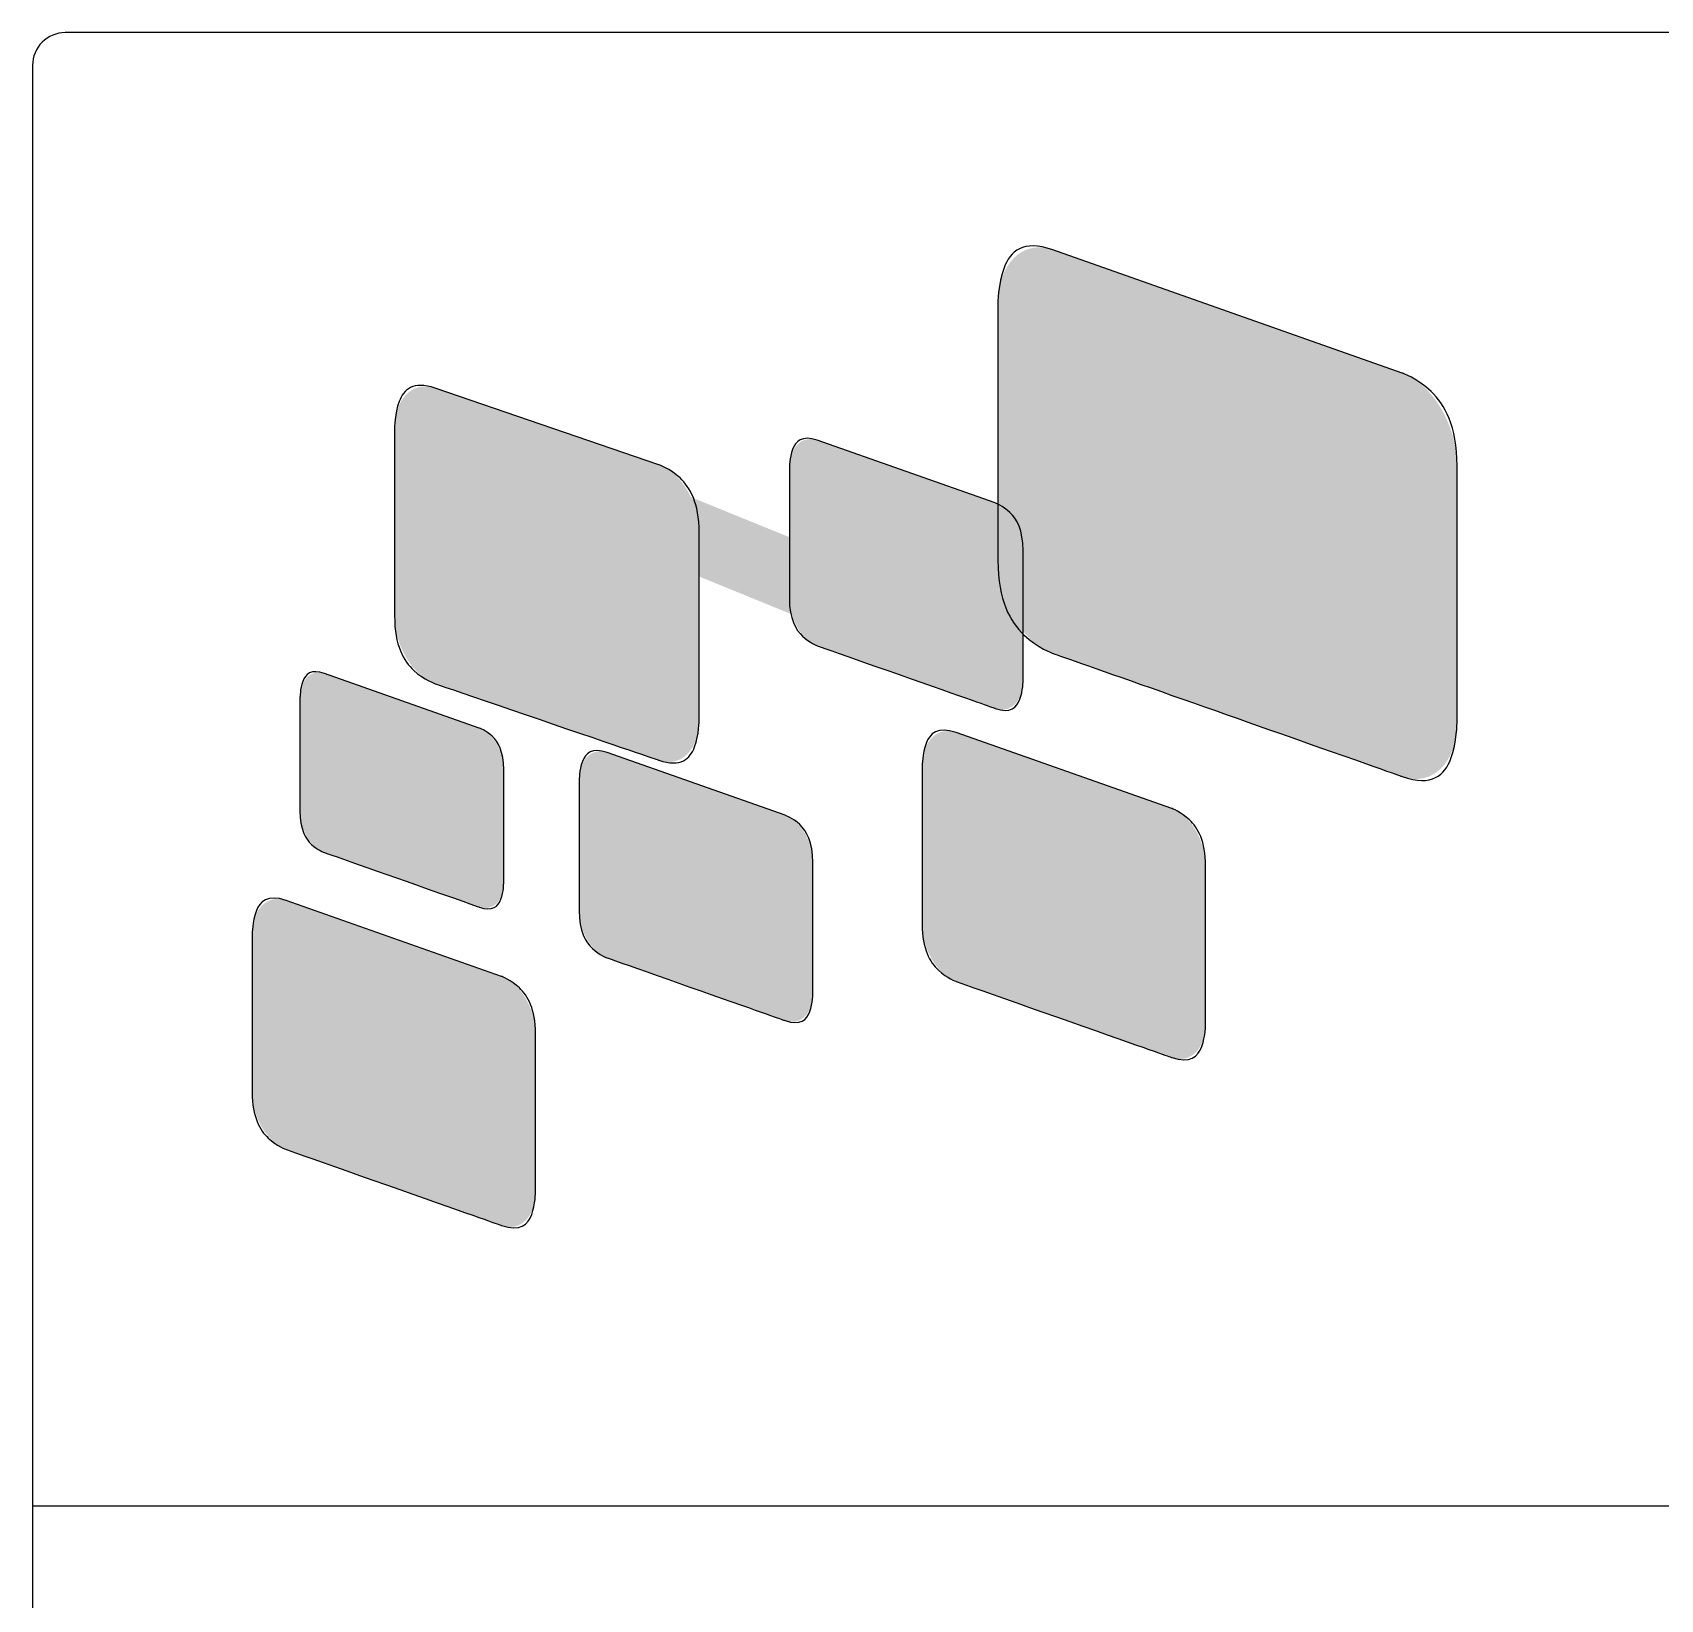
# Model space of a CAD drawing. Header units: millimetres. Extents: x 538 to 2776, y 409 to 1056.
# Drawn here: x 919.17 to 929.25, y 421.03 to 430.74 of the extents above; entities that cross this region are included whole.
import ezdxf

# ---------------------------------------------------------------- set-up
doc = ezdxf.new("R2010")
doc.units = ezdxf.units.MM
doc.layers.add('DWG', color=7, linetype='Continuous')
doc.layers.add('═╝▓Ò 1', color=7, linetype='Continuous')

msp = doc.modelspace()

# ---------------------------------------------------------------- hatches: boundary and pattern name
at = {"linetype": 'Continuous', "lineweight": 0}
h = msp.add_hatch(color=174, dxfattribs=at)
edge = h.paths.add_edge_path()
edge.add_spline(control_points=[(925.488, 426.896), (925.488, 426.896), (927.653, 426.133), (927.653, 426.133), (927.653, 426.133), (927.84, 426.067), (927.993, 426.219), (927.993, 426.47)], knot_values=[0.375, 0.375, 0.375, 0.375, 0.5, 0.5, 0.5, 0.5, 0.625, 0.625, 0.625, 0.625], degree=3, periodic=0)
edge.add_spline(control_points=[(927.993, 426.47), (927.993, 426.47), (927.993, 428.057), (927.993, 428.057), (927.993, 428.057), (927.993, 428.308), (927.84, 428.567), (927.653, 428.633)], knot_values=[0.125, 0.125, 0.125, 0.125, 0.25, 0.25, 0.25, 0.25, 0.375, 0.375, 0.375, 0.375], degree=3, periodic=0)
edge.add_spline(control_points=[(927.653, 428.633), (927.653, 428.633), (925.488, 429.396), (925.488, 429.396)], knot_values=[0, 0, 0, 0, 0.125, 0.125, 0.125, 0.125], degree=3, periodic=0)
edge.add_spline(control_points=[(925.488, 429.396), (925.301, 429.462), (925.148, 429.31), (925.148, 429.059)], knot_values=[0.875, 0.875, 0.875, 0.875, 1, 1, 1, 1], degree=3, periodic=0)
edge.add_spline(control_points=[(925.148, 429.059), (925.148, 429.059), (925.148, 428.288), (925.148, 427.821)], knot_values=[0.787869, 0.787869, 0.787869, 0.787869, 0.875, 0.875, 0.875, 0.875], degree=3, periodic=0)
edge.add_spline(control_points=[(925.148, 427.821), (925.235, 427.778), (925.304, 427.655), (925.304, 427.534), (925.304, 427.534), (925.304, 427.534), (925.304, 427.262), (925.304, 427.033)], knot_values=[0.132494, 0.132494, 0.132494, 0.132494, 0.25, 0.25, 0.25, 0.25, 0.322607, 0.322607, 0.322607, 0.322607], degree=3, periodic=0)
edge.add_spline(control_points=[(925.304, 427.033), (925.357, 426.969), (925.421, 426.919), (925.488, 426.896)], knot_values=[0.625, 0.625, 0.625, 0.625, 0.67018, 0.67018, 0.67018, 0.67018], degree=3, periodic=0)
h = msp.add_hatch(color=4, dxfattribs=at)
edge = h.paths.add_edge_path()
edge.add_spline(control_points=[(923.297, 427.372), (923.142, 427.435), (923.019, 427.485), (923.019, 427.485), (923.019, 427.485), (923.019, 427.485), (923.019, 427.957), (923.019, 427.957), (923.019, 427.957), (923.116, 427.917), (923.246, 427.864)], knot_values=[0.658482, 0.658482, 0.658482, 0.658482, 0.75, 0.75, 0.75, 0.75, 1, 1, 1, 1.081286, 1.081286, 1.081286, 1.081286], degree=3, periodic=0)
edge.add_spline(control_points=[(923.246, 427.864), (923.201, 427.96), (923.128, 428.037), (923.047, 428.065)], knot_values=[0.125, 0.125, 0.125, 0.125, 0.19869, 0.19869, 0.19869, 0.19869], degree=3, periodic=0)
edge.add_spline(control_points=[(923.047, 428.065), (923.047, 428.065), (921.661, 428.539), (921.661, 428.539)], knot_values=[0.000001, 0.000001, 0.000001, 0.000001, 0.125, 0.125, 0.125, 0.125], degree=3, periodic=0)
edge.add_spline(control_points=[(921.661, 428.539), (921.523, 428.586), (921.41, 428.474), (921.41, 428.29)], knot_values=[0.875, 0.875, 0.875, 0.875, 1, 1, 1, 1], degree=3, periodic=0)
edge.add_spline(control_points=[(921.41, 428.29), (921.41, 428.29), (921.41, 427.128), (921.41, 427.128)], knot_values=[0.750001, 0.750001, 0.750001, 0.750001, 0.875, 0.875, 0.875, 0.875], degree=3, periodic=0)
edge.add_spline(control_points=[(921.41, 427.128), (921.41, 426.944), (921.523, 426.755), (921.661, 426.708)], knot_values=[0.625, 0.625, 0.625, 0.625, 0.75, 0.75, 0.75, 0.75], degree=3, periodic=0)
edge.add_spline(control_points=[(921.661, 426.708), (921.661, 426.708), (922.272, 426.499), (922.683, 426.359)], knot_values=[0.542014, 0.542014, 0.542014, 0.542014, 0.625, 0.625, 0.625, 0.625], degree=3, periodic=0)
edge.add_spline(control_points=[(922.683, 426.359), (922.683, 426.421), (922.683, 426.467), (922.683, 426.467), (922.683, 426.467), (923.082, 426.467), (923.082, 426.467), (923.082, 426.467), (923.082, 426.467), (923.082, 426.345), (923.082, 426.225)], knot_values=[0.922355, 0.922355, 0.922355, 0.922355, 1, 1, 1, 1.25, 1.25, 1.25, 1.25, 1.377057, 1.377057, 1.377057, 1.377057], degree=3, periodic=0)
edge.add_spline(control_points=[(923.082, 426.225), (923.203, 426.207), (923.297, 426.315), (923.297, 426.483)], knot_values=[0.375, 0.375, 0.375, 0.375, 0.489301, 0.489301, 0.489301, 0.489301], degree=3, periodic=0)
edge.add_spline(control_points=[(923.297, 426.483), (923.297, 426.483), (923.297, 427.028), (923.297, 427.372)], knot_values=[0.28937, 0.28937, 0.28937, 0.28937, 0.375, 0.375, 0.375, 0.375], degree=3, periodic=0)
h = msp.add_hatch(color=4, dxfattribs=at)
edge = h.paths.add_edge_path()
edge.add_spline(control_points=[(923.047, 426.234), (923.185, 426.187), (923.297, 426.299), (923.297, 426.483)], knot_values=[0.375, 0.375, 0.375, 0.375, 0.5, 0.5, 0.5, 0.5], degree=3, periodic=0)
edge.add_spline(control_points=[(923.297, 426.483), (923.297, 426.483), (923.297, 427.028), (923.297, 427.372)], knot_values=[0.28937, 0.28937, 0.28937, 0.28937, 0.375, 0.375, 0.375, 0.375], degree=3, periodic=0)
edge.add_spline(control_points=[(923.297, 427.372), (923.142, 427.435), (923.019, 427.485), (923.019, 427.485), (923.019, 427.485), (923.019, 427.485), (923.019, 427.957), (923.019, 427.957), (923.019, 427.957), (923.116, 427.917), (923.246, 427.864)], knot_values=[0.658482, 0.658482, 0.658482, 0.658482, 0.75, 0.75, 0.75, 0.75, 1, 1, 1, 1.081286, 1.081286, 1.081286, 1.081286], degree=3, periodic=0)
edge.add_spline(control_points=[(923.246, 427.864), (923.201, 427.96), (923.128, 428.037), (923.047, 428.065)], knot_values=[0.125, 0.125, 0.125, 0.125, 0.19869, 0.19869, 0.19869, 0.19869], degree=3, periodic=0)
edge.add_spline(control_points=[(923.047, 428.065), (923.047, 428.065), (921.661, 428.539), (921.661, 428.539)], knot_values=[0.000001, 0.000001, 0.000001, 0.000001, 0.125, 0.125, 0.125, 0.125], degree=3, periodic=0)
edge.add_spline(control_points=[(921.661, 428.539), (921.523, 428.586), (921.41, 428.474), (921.41, 428.29)], knot_values=[0.875, 0.875, 0.875, 0.875, 1, 1, 1, 1], degree=3, periodic=0)
edge.add_spline(control_points=[(921.41, 428.29), (921.41, 428.29), (921.41, 427.128), (921.41, 427.128)], knot_values=[0.750001, 0.750001, 0.750001, 0.750001, 0.875, 0.875, 0.875, 0.875], degree=3, periodic=0)
edge.add_spline(control_points=[(921.41, 427.128), (921.41, 426.944), (921.523, 426.755), (921.661, 426.708)], knot_values=[0.625, 0.625, 0.625, 0.625, 0.75, 0.75, 0.75, 0.75], degree=3, periodic=0)
edge.add_spline(control_points=[(921.661, 426.708), (921.661, 426.708), (923.047, 426.234), (923.047, 426.234)], knot_values=[0.500001, 0.500001, 0.500001, 0.500001, 0.625, 0.625, 0.625, 0.625], degree=3, periodic=0)
h = msp.add_hatch(color=174, dxfattribs=at)
edge = h.paths.add_edge_path()
edge.add_spline(control_points=[(925.304, 427.033), (925.21, 427.148), (925.148, 427.312), (925.148, 427.472), (925.148, 427.472), (925.148, 427.472), (925.148, 427.618), (925.148, 427.821)], knot_values=[0.67018, 0.67018, 0.67018, 0.67018, 0.75, 0.75, 0.75, 0.75, 0.787869, 0.787869, 0.787869, 0.787869], degree=3, periodic=0)
edge.add_spline(control_points=[(925.148, 427.821), (925.142, 427.823), (925.137, 427.826), (925.131, 427.828)], knot_values=[0.125, 0.125, 0.125, 0.125, 0.132494, 0.132494, 0.132494, 0.132494], degree=3, periodic=0)
edge.add_spline(control_points=[(925.131, 427.828), (925.131, 427.828), (924.029, 428.216), (924.029, 428.216)], knot_values=[0.000001, 0.000001, 0.000001, 0.000001, 0.125, 0.125, 0.125, 0.125], degree=3, periodic=0)
edge.add_spline(control_points=[(924.029, 428.216), (923.934, 428.249), (923.856, 428.172), (923.856, 428.045)], knot_values=[0.875, 0.875, 0.875, 0.875, 1, 1, 1, 1], degree=3, periodic=0)
edge.add_spline(control_points=[(923.856, 428.045), (923.856, 428.045), (923.856, 427.825), (923.856, 427.616)], knot_values=[0.809916, 0.809916, 0.809916, 0.809916, 0.875, 0.875, 0.875, 0.875], degree=3, periodic=0)
edge.add_spline(control_points=[(923.856, 427.616), (923.905, 427.596), (923.935, 427.583), (923.935, 427.583), (923.935, 427.583), (923.935, 427.583), (923.935, 427.112), (923.935, 427.112), (923.935, 427.112), (923.935, 427.112), (923.911, 427.122), (923.871, 427.138)], knot_values=[0.204853, 0.204853, 0.204853, 0.204853, 0.25, 0.25, 0.25, 0.25, 0.5, 0.5, 0.5, 0.5, 0.54046, 0.54046, 0.54046, 0.54046], degree=3, periodic=0)
edge.add_spline(control_points=[(923.871, 427.138), (923.898, 427.047), (923.959, 426.968), (924.029, 426.943)], knot_values=[0.625, 0.625, 0.625, 0.625, 0.717632, 0.717632, 0.717632, 0.717632], degree=3, periodic=0)
edge.add_spline(control_points=[(924.029, 426.943), (924.029, 426.943), (925.131, 426.555), (925.131, 426.555)], knot_values=[0.500001, 0.500001, 0.500001, 0.500001, 0.625, 0.625, 0.625, 0.625], degree=3, periodic=0)
edge.add_spline(control_points=[(925.131, 426.555), (925.226, 426.522), (925.304, 426.599), (925.304, 426.727)], knot_values=[0.375, 0.375, 0.375, 0.375, 0.5, 0.5, 0.5, 0.5], degree=3, periodic=0)
edge.add_spline(control_points=[(925.304, 426.727), (925.304, 426.727), (925.304, 426.868), (925.304, 427.033)], knot_values=[0.322607, 0.322607, 0.322607, 0.322607, 0.375, 0.375, 0.375, 0.375], degree=3, periodic=0)
h = msp.add_hatch(color=4, dxfattribs=at)
edge = h.paths.add_edge_path()
edge.add_spline(control_points=[(923.297, 427.645), (923.297, 427.72), (923.278, 427.797), (923.246, 427.864)], knot_values=[0.19869, 0.19869, 0.19869, 0.19869, 0.25, 0.25, 0.25, 0.25], degree=3, periodic=0)
edge.add_spline(control_points=[(923.246, 427.864), (923.116, 427.917), (923.019, 427.957), (923.019, 427.957), (923.019, 427.957), (923.019, 427.485), (923.019, 427.485), (923.019, 427.485), (923.019, 427.485), (923.142, 427.435), (923.297, 427.372)], knot_values=[0.658482, 0.658482, 0.658482, 0.658482, 0.739768, 0.739768, 0.739768, 0.989768, 0.989768, 0.989768, 0.989768, 1.081286, 1.081286, 1.081286, 1.081286], degree=3, periodic=0)
edge.add_spline(control_points=[(923.297, 427.372), (923.297, 427.53), (923.297, 427.645), (923.297, 427.645)], knot_values=[0.250001, 0.250001, 0.250001, 0.250001, 0.28937, 0.28937, 0.28937, 0.28937], degree=3, periodic=0)
h = msp.add_hatch(color=4, dxfattribs=at)
edge = h.paths.add_edge_path()
edge.add_spline(control_points=[(923.856, 427.616), (923.722, 427.67), (923.445, 427.783), (923.246, 427.864)], knot_values=[0.081286, 0.081286, 0.081286, 0.081286, 0.204853, 0.204853, 0.204853, 0.204853], degree=3, periodic=0)
edge.add_spline(control_points=[(923.246, 427.864), (923.278, 427.797), (923.297, 427.72), (923.297, 427.645)], knot_values=[0.19869, 0.19869, 0.19869, 0.19869, 0.25, 0.25, 0.25, 0.25], degree=3, periodic=0)
edge.add_spline(control_points=[(923.297, 427.645), (923.297, 427.645), (923.297, 427.53), (923.297, 427.372)], knot_values=[0.250001, 0.250001, 0.250001, 0.250001, 0.28937, 0.28937, 0.28937, 0.28937], degree=3, periodic=0)
edge.add_spline(control_points=[(923.297, 427.372), (923.498, 427.29), (923.753, 427.186), (923.871, 427.138)], knot_values=[0.54046, 0.54046, 0.54046, 0.54046, 0.658482, 0.658482, 0.658482, 0.658482], degree=3, periodic=0)
edge.add_spline(control_points=[(923.871, 427.138), (923.861, 427.17), (923.856, 427.203), (923.856, 427.237)], knot_values=[0.717632, 0.717632, 0.717632, 0.717632, 0.75, 0.75, 0.75, 0.75], degree=3, periodic=0)
edge.add_spline(control_points=[(923.856, 427.237), (923.856, 427.237), (923.856, 427.422), (923.856, 427.616)], knot_values=[0.750001, 0.750001, 0.750001, 0.750001, 0.809916, 0.809916, 0.809916, 0.809916], degree=3, periodic=0)
h = msp.add_hatch(color=5, dxfattribs=at)
edge = h.paths.add_edge_path()
edge.add_spline(control_points=[(925.304, 427.033), (925.304, 427.262), (925.304, 427.534), (925.304, 427.534)], knot_values=[0.250001, 0.250001, 0.250001, 0.250001, 0.322607, 0.322607, 0.322607, 0.322607], degree=3, periodic=0)
edge.add_spline(control_points=[(925.304, 427.534), (925.304, 427.655), (925.235, 427.778), (925.148, 427.821)], knot_values=[0.132494, 0.132494, 0.132494, 0.132494, 0.25, 0.25, 0.25, 0.25], degree=3, periodic=0)
edge.add_spline(control_points=[(925.148, 427.821), (925.148, 427.618), (925.148, 427.472), (925.148, 427.472), (925.148, 427.472), (925.148, 427.312), (925.21, 427.148), (925.304, 427.033)], knot_values=[0.67018, 0.67018, 0.67018, 0.67018, 0.708049, 0.708049, 0.708049, 0.708049, 0.787869, 0.787869, 0.787869, 0.787869], degree=3, periodic=0)
h = msp.add_hatch(color=5, dxfattribs=at)
edge = h.paths.add_edge_path()
edge.add_spline(control_points=[(923.871, 427.138), (923.911, 427.122), (923.935, 427.112), (923.935, 427.112), (923.935, 427.112), (923.935, 427.112), (923.935, 427.583), (923.935, 427.583), (923.935, 427.583), (923.935, 427.583), (923.905, 427.596), (923.856, 427.616)], knot_values=[0.204853, 0.204853, 0.204853, 0.204853, 0.245313, 0.245313, 0.245313, 0.245313, 0.495313, 0.495313, 0.495313, 0.495313, 0.54046, 0.54046, 0.54046, 0.54046], degree=3, periodic=0)
edge.add_spline(control_points=[(923.856, 427.616), (923.856, 427.422), (923.856, 427.237), (923.856, 427.237)], knot_values=[0.750001, 0.750001, 0.750001, 0.750001, 0.809916, 0.809916, 0.809916, 0.809916], degree=3, periodic=0)
edge.add_spline(control_points=[(923.856, 427.237), (923.856, 427.203), (923.861, 427.17), (923.871, 427.138)], knot_values=[0.717632, 0.717632, 0.717632, 0.717632, 0.75, 0.75, 0.75, 0.75], degree=3, periodic=0)
at = {"linetype": 'Continuous', "lineweight": 0, "true_color": 0xc2d1cf}
h = msp.add_hatch(color=254, dxfattribs=at)
edge = h.paths.add_edge_path()
edge.add_spline(control_points=[(922.086, 425.473), (922.086, 425.473), (922.086, 426.177), (922.086, 426.177), (922.086, 426.177), (922.086, 426.289), (922.018, 426.404), (921.935, 426.433)], knot_values=[0.125, 0.125, 0.125, 0.125, 0.25, 0.25, 0.25, 0.25, 0.375, 0.375, 0.375, 0.375], degree=3, periodic=0)
edge.add_spline(control_points=[(921.935, 426.433), (921.935, 426.433), (920.975, 426.771), (920.975, 426.771)], knot_values=[0, 0, 0, 0, 0.125, 0.125, 0.125, 0.125], degree=3, periodic=0)
edge.add_spline(control_points=[(920.975, 426.771), (920.892, 426.801), (920.824, 426.733), (920.824, 426.622)], knot_values=[0.875, 0.875, 0.875, 0.875, 1, 1, 1, 1], degree=3, periodic=0)
edge.add_spline(control_points=[(920.824, 426.622), (920.824, 426.622), (920.824, 425.918), (920.824, 425.918), (920.824, 425.918), (920.824, 425.806), (920.892, 425.691), (920.975, 425.662)], knot_values=[0.625, 0.625, 0.625, 0.625, 0.75, 0.75, 0.75, 0.75, 0.875, 0.875, 0.875, 0.875], degree=3, periodic=0)
edge.add_spline(control_points=[(920.975, 425.662), (920.975, 425.662), (921.935, 425.324), (921.935, 425.324), (921.935, 425.324), (922.018, 425.295), (922.086, 425.362), (922.086, 425.473)], knot_values=[0.375, 0.375, 0.375, 0.375, 0.5, 0.5, 0.5, 0.5, 0.625, 0.625, 0.625, 0.625], degree=3, periodic=0)
at = {"linetype": 'Continuous', "lineweight": 0, "true_color": 0x9e9a76}
h = msp.add_hatch(color=252, dxfattribs=at)
edge = h.paths.add_edge_path()
edge.add_spline(control_points=[(926.225, 425.935), (926.225, 425.935), (924.889, 426.405), (924.889, 426.405)], knot_values=[0, 0, 0, 0, 0.125, 0.125, 0.125, 0.125], degree=3, periodic=0)
edge.add_spline(control_points=[(924.889, 426.405), (924.774, 426.446), (924.679, 426.352), (924.679, 426.198)], knot_values=[0.875, 0.875, 0.875, 0.875, 1, 1, 1, 1], degree=3, periodic=0)
edge.add_spline(control_points=[(924.679, 426.198), (924.679, 426.198), (924.679, 425.218), (924.679, 425.218), (924.679, 425.218), (924.679, 425.063), (924.774, 424.903), (924.889, 424.863)], knot_values=[0.625, 0.625, 0.625, 0.625, 0.75, 0.75, 0.75, 0.75, 0.875, 0.875, 0.875, 0.875], degree=3, periodic=0)
edge.add_spline(control_points=[(924.889, 424.863), (924.889, 424.863), (926.225, 424.392), (926.225, 424.392), (926.225, 424.392), (926.34, 424.352), (926.435, 424.445), (926.435, 424.6)], knot_values=[0.375, 0.375, 0.375, 0.375, 0.5, 0.5, 0.5, 0.5, 0.625, 0.625, 0.625, 0.625], degree=3, periodic=0)
edge.add_spline(control_points=[(926.435, 424.6), (926.435, 424.6), (926.435, 425.579), (926.435, 425.579), (926.435, 425.579), (926.435, 425.734), (926.34, 425.894), (926.225, 425.935)], knot_values=[0.125, 0.125, 0.125, 0.125, 0.25, 0.25, 0.25, 0.25, 0.375, 0.375, 0.375, 0.375], degree=3, periodic=0)
at = {"linetype": 'Continuous', "lineweight": 0}
h = msp.add_hatch(color=4, dxfattribs=at)
edge = h.paths.add_edge_path()
edge.add_spline(control_points=[(922.727, 425.009), (922.727, 425.009), (923.829, 424.621), (923.829, 424.621), (923.829, 424.621), (923.925, 424.587), (924.002, 424.664), (924.002, 424.792)], knot_values=[0.375, 0.375, 0.375, 0.375, 0.5, 0.5, 0.5, 0.5, 0.625, 0.625, 0.625, 0.625], degree=3, periodic=0)
edge.add_spline(control_points=[(924.002, 424.792), (924.002, 424.792), (924.002, 425.6), (924.002, 425.6), (924.002, 425.6), (924.002, 425.728), (923.925, 425.86), (923.829, 425.893)], knot_values=[0.125, 0.125, 0.125, 0.125, 0.25, 0.25, 0.25, 0.25, 0.375, 0.375, 0.375, 0.375], degree=3, periodic=0)
edge.add_spline(control_points=[(923.829, 425.893), (923.829, 425.893), (922.727, 426.281), (922.727, 426.281)], knot_values=[0, 0, 0, 0, 0.125, 0.125, 0.125, 0.125], degree=3, periodic=0)
edge.add_spline(control_points=[(922.727, 426.281), (922.632, 426.315), (922.554, 426.238), (922.554, 426.11)], knot_values=[0.875, 0.875, 0.875, 0.875, 1, 1, 1, 1], degree=3, periodic=0)
edge.add_spline(control_points=[(922.554, 426.11), (922.554, 426.11), (922.554, 425.302), (922.554, 425.302), (922.554, 425.302), (922.554, 425.174), (922.632, 425.043), (922.727, 425.009)], knot_values=[0.625, 0.625, 0.625, 0.625, 0.75, 0.75, 0.75, 0.75, 0.875, 0.875, 0.875, 0.875], degree=3, periodic=0)
h = msp.add_hatch(color=252, dxfattribs=at)
edge = h.paths.add_edge_path()
edge.add_spline(control_points=[(922.073, 424.894), (922.073, 424.894), (920.738, 425.365), (920.738, 425.365)], knot_values=[0, 0, 0, 0, 0.125, 0.125, 0.125, 0.125], degree=3, periodic=0)
edge.add_spline(control_points=[(920.738, 425.365), (920.622, 425.405), (920.528, 425.312), (920.528, 425.157)], knot_values=[0.875, 0.875, 0.875, 0.875, 1, 1, 1, 1], degree=3, periodic=0)
edge.add_spline(control_points=[(920.528, 425.157), (920.528, 425.157), (920.528, 424.177), (920.528, 424.177), (920.528, 424.177), (920.528, 424.022), (920.622, 423.863), (920.738, 423.822)], knot_values=[0.625, 0.625, 0.625, 0.625, 0.75, 0.75, 0.75, 0.75, 0.875, 0.875, 0.875, 0.875], degree=3, periodic=0)
edge.add_spline(control_points=[(920.738, 423.822), (920.738, 423.822), (922.073, 423.351), (922.073, 423.351), (922.073, 423.351), (922.189, 423.311), (922.283, 423.404), (922.283, 423.559)], knot_values=[0.375, 0.375, 0.375, 0.375, 0.5, 0.5, 0.5, 0.5, 0.625, 0.625, 0.625, 0.625], degree=3, periodic=0)
edge.add_spline(control_points=[(922.283, 423.559), (922.283, 423.559), (922.283, 424.539), (922.283, 424.539), (922.283, 424.539), (922.283, 424.693), (922.189, 424.853), (922.073, 424.894)], knot_values=[0.125, 0.125, 0.125, 0.125, 0.25, 0.25, 0.25, 0.25, 0.375, 0.375, 0.375, 0.375], degree=3, periodic=0)

# ---------------------------------------------------------------- linework, layer by layer
at = {"layer": 'DWG', "linetype": 'ByBlock'}
msp.add_lwpolyline([(988.791, 430.742), (919.369, 430.742, 0.414214), (919.167, 430.54), (919.167, 408.586)], format="xyb", dxfattribs=at)
at = {"layer": 'DWG'}
msp.add_lwpolyline([(919.167, 421.614), (988.791, 421.614)], dxfattribs=at)
at = {"layer": '═╝▓Ò 1', "color": 174}
for points in [[(925.488, 429.396), (925.488, 429.396), (927.653, 428.633), (927.653, 428.633), (927.653, 428.633), (927.84, 428.567), (927.993, 428.308), (927.993, 428.057), (927.993, 428.057), (927.993, 428.057), (927.993, 426.47), (927.993, 426.47), (927.993, 426.47), (927.993, 426.219), (927.84, 426.067), (927.653, 426.133), (927.653, 426.133), (927.653, 426.133), (925.488, 426.896), (925.488, 426.896), (925.488, 426.896), (925.301, 426.962), (925.148, 427.221), (925.148, 427.472), (925.148, 427.472), (925.148, 427.472), (925.148, 429.059), (925.148, 429.059), (925.148, 429.059), (925.148, 429.31), (925.301, 429.462), (925.488, 429.396)], [(924.029, 428.216), (924.029, 428.216), (925.131, 427.828), (925.131, 427.828), (925.131, 427.828), (925.226, 427.794), (925.304, 427.662), (925.304, 427.534), (925.304, 427.534), (925.304, 427.534), (925.304, 426.727), (925.304, 426.727), (925.304, 426.727), (925.304, 426.599), (925.226, 426.522), (925.131, 426.555), (925.131, 426.555), (925.131, 426.555), (924.029, 426.943), (924.029, 426.943), (924.029, 426.943), (923.934, 426.977), (923.856, 427.109), (923.856, 427.237), (923.856, 427.237), (923.856, 427.237), (923.856, 428.045), (923.856, 428.045), (923.856, 428.045), (923.856, 428.172), (923.934, 428.249), (924.029, 428.216)]]:
    msp.add_open_spline(points, degree=3, knots=[0, 0, 0, 0, 0.125, 0.125, 0.125, 0.1875, 0.25, 0.25, 0.25, 0.3125, 0.375, 0.375, 0.375, 0.4375, 0.5, 0.5, 0.5, 0.5625, 0.625, 0.625, 0.625, 0.6875, 0.75, 0.75, 0.75, 0.8125, 0.875, 0.875, 0.875, 0.9375, 1, 1, 1, 1], dxfattribs=at)
at = {"layer": '═╝▓Ò 1', "color": 153}
for points in [[(921.661, 428.539), (921.661, 428.539), (923.047, 428.065), (923.047, 428.065), (923.047, 428.065), (923.185, 428.018), (923.297, 427.829), (923.297, 427.645), (923.297, 427.645), (923.297, 427.645), (923.297, 426.483), (923.297, 426.483), (923.297, 426.483), (923.297, 426.299), (923.185, 426.187), (923.047, 426.234), (923.047, 426.234), (923.047, 426.234), (921.661, 426.708), (921.661, 426.708), (921.661, 426.708), (921.523, 426.755), (921.41, 426.944), (921.41, 427.128), (921.41, 427.128), (921.41, 427.128), (921.41, 428.29), (921.41, 428.29), (921.41, 428.29), (921.41, 428.474), (921.523, 428.586), (921.661, 428.539)], [(922.727, 426.281), (922.727, 426.281), (923.829, 425.893), (923.829, 425.893), (923.829, 425.893), (923.925, 425.86), (924.002, 425.728), (924.002, 425.6), (924.002, 425.6), (924.002, 425.6), (924.002, 424.792), (924.002, 424.792), (924.002, 424.792), (924.002, 424.664), (923.925, 424.587), (923.829, 424.621), (923.829, 424.621), (923.829, 424.621), (922.727, 425.009), (922.727, 425.009), (922.727, 425.009), (922.632, 425.043), (922.554, 425.174), (922.554, 425.302), (922.554, 425.302), (922.554, 425.302), (922.554, 426.11), (922.554, 426.11), (922.554, 426.11), (922.554, 426.238), (922.632, 426.315), (922.727, 426.281)]]:
    msp.add_open_spline(points, degree=3, knots=[0, 0, 0, 0, 0.125, 0.125, 0.125, 0.1875, 0.25, 0.25, 0.25, 0.3125, 0.375, 0.375, 0.375, 0.4375, 0.5, 0.5, 0.5, 0.5625, 0.625, 0.625, 0.625, 0.6875, 0.75, 0.75, 0.75, 0.8125, 0.875, 0.875, 0.875, 0.9375, 1, 1, 1, 1], dxfattribs=at)
at = {"layer": '═╝▓Ò 1', "color": 254, "true_color": 0xc2d1cf}
msp.add_open_spline([(920.975, 426.771), (920.975, 426.771), (921.935, 426.433), (921.935, 426.433), (921.935, 426.433), (922.018, 426.404), (922.086, 426.289), (922.086, 426.177), (922.086, 426.177), (922.086, 426.177), (922.086, 425.473), (922.086, 425.473), (922.086, 425.473), (922.086, 425.362), (922.018, 425.295), (921.935, 425.324), (921.935, 425.324), (921.935, 425.324), (920.975, 425.662), (920.975, 425.662), (920.975, 425.662), (920.892, 425.691), (920.824, 425.806), (920.824, 425.918), (920.824, 425.918), (920.824, 425.918), (920.824, 426.622), (920.824, 426.622), (920.824, 426.622), (920.824, 426.733), (920.892, 426.801), (920.975, 426.771)], degree=3, knots=[0, 0, 0, 0, 0.125, 0.125, 0.125, 0.1875, 0.25, 0.25, 0.25, 0.3125, 0.375, 0.375, 0.375, 0.4375, 0.5, 0.5, 0.5, 0.5625, 0.625, 0.625, 0.625, 0.6875, 0.75, 0.75, 0.75, 0.8125, 0.875, 0.875, 0.875, 0.9375, 1, 1, 1, 1], dxfattribs=at)
at = {"layer": '═╝▓Ò 1', "color": 252, "true_color": 0x9e9a76}
msp.add_open_spline([(924.889, 426.405), (924.889, 426.405), (926.225, 425.935), (926.225, 425.935), (926.225, 425.935), (926.34, 425.894), (926.435, 425.734), (926.435, 425.579), (926.435, 425.579), (926.435, 425.579), (926.435, 424.6), (926.435, 424.6), (926.435, 424.6), (926.435, 424.445), (926.34, 424.352), (926.225, 424.392), (926.225, 424.392), (926.225, 424.392), (924.889, 424.863), (924.889, 424.863), (924.889, 424.863), (924.774, 424.903), (924.679, 425.063), (924.679, 425.218), (924.679, 425.218), (924.679, 425.218), (924.679, 426.198), (924.679, 426.198), (924.679, 426.198), (924.679, 426.352), (924.774, 426.446), (924.889, 426.405)], degree=3, knots=[0, 0, 0, 0, 0.125, 0.125, 0.125, 0.1875, 0.25, 0.25, 0.25, 0.3125, 0.375, 0.375, 0.375, 0.4375, 0.5, 0.5, 0.5, 0.5625, 0.625, 0.625, 0.625, 0.6875, 0.75, 0.75, 0.75, 0.8125, 0.875, 0.875, 0.875, 0.9375, 1, 1, 1, 1], dxfattribs=at)
at = {"layer": '═╝▓Ò 1', "color": 252}
msp.add_open_spline([(920.738, 425.365), (920.738, 425.365), (922.073, 424.894), (922.073, 424.894), (922.073, 424.894), (922.189, 424.853), (922.283, 424.693), (922.283, 424.539), (922.283, 424.539), (922.283, 424.539), (922.283, 423.559), (922.283, 423.559), (922.283, 423.559), (922.283, 423.404), (922.189, 423.311), (922.073, 423.351), (922.073, 423.351), (922.073, 423.351), (920.738, 423.822), (920.738, 423.822), (920.738, 423.822), (920.622, 423.863), (920.528, 424.022), (920.528, 424.177), (920.528, 424.177), (920.528, 424.177), (920.528, 425.157), (920.528, 425.157), (920.528, 425.157), (920.528, 425.312), (920.622, 425.405), (920.738, 425.365)], degree=3, knots=[0, 0, 0, 0, 0.125, 0.125, 0.125, 0.1875, 0.25, 0.25, 0.25, 0.3125, 0.375, 0.375, 0.375, 0.4375, 0.5, 0.5, 0.5, 0.5625, 0.625, 0.625, 0.625, 0.6875, 0.75, 0.75, 0.75, 0.8125, 0.875, 0.875, 0.875, 0.9375, 1, 1, 1, 1], dxfattribs=at)

doc.saveas('drawing.dxf')
